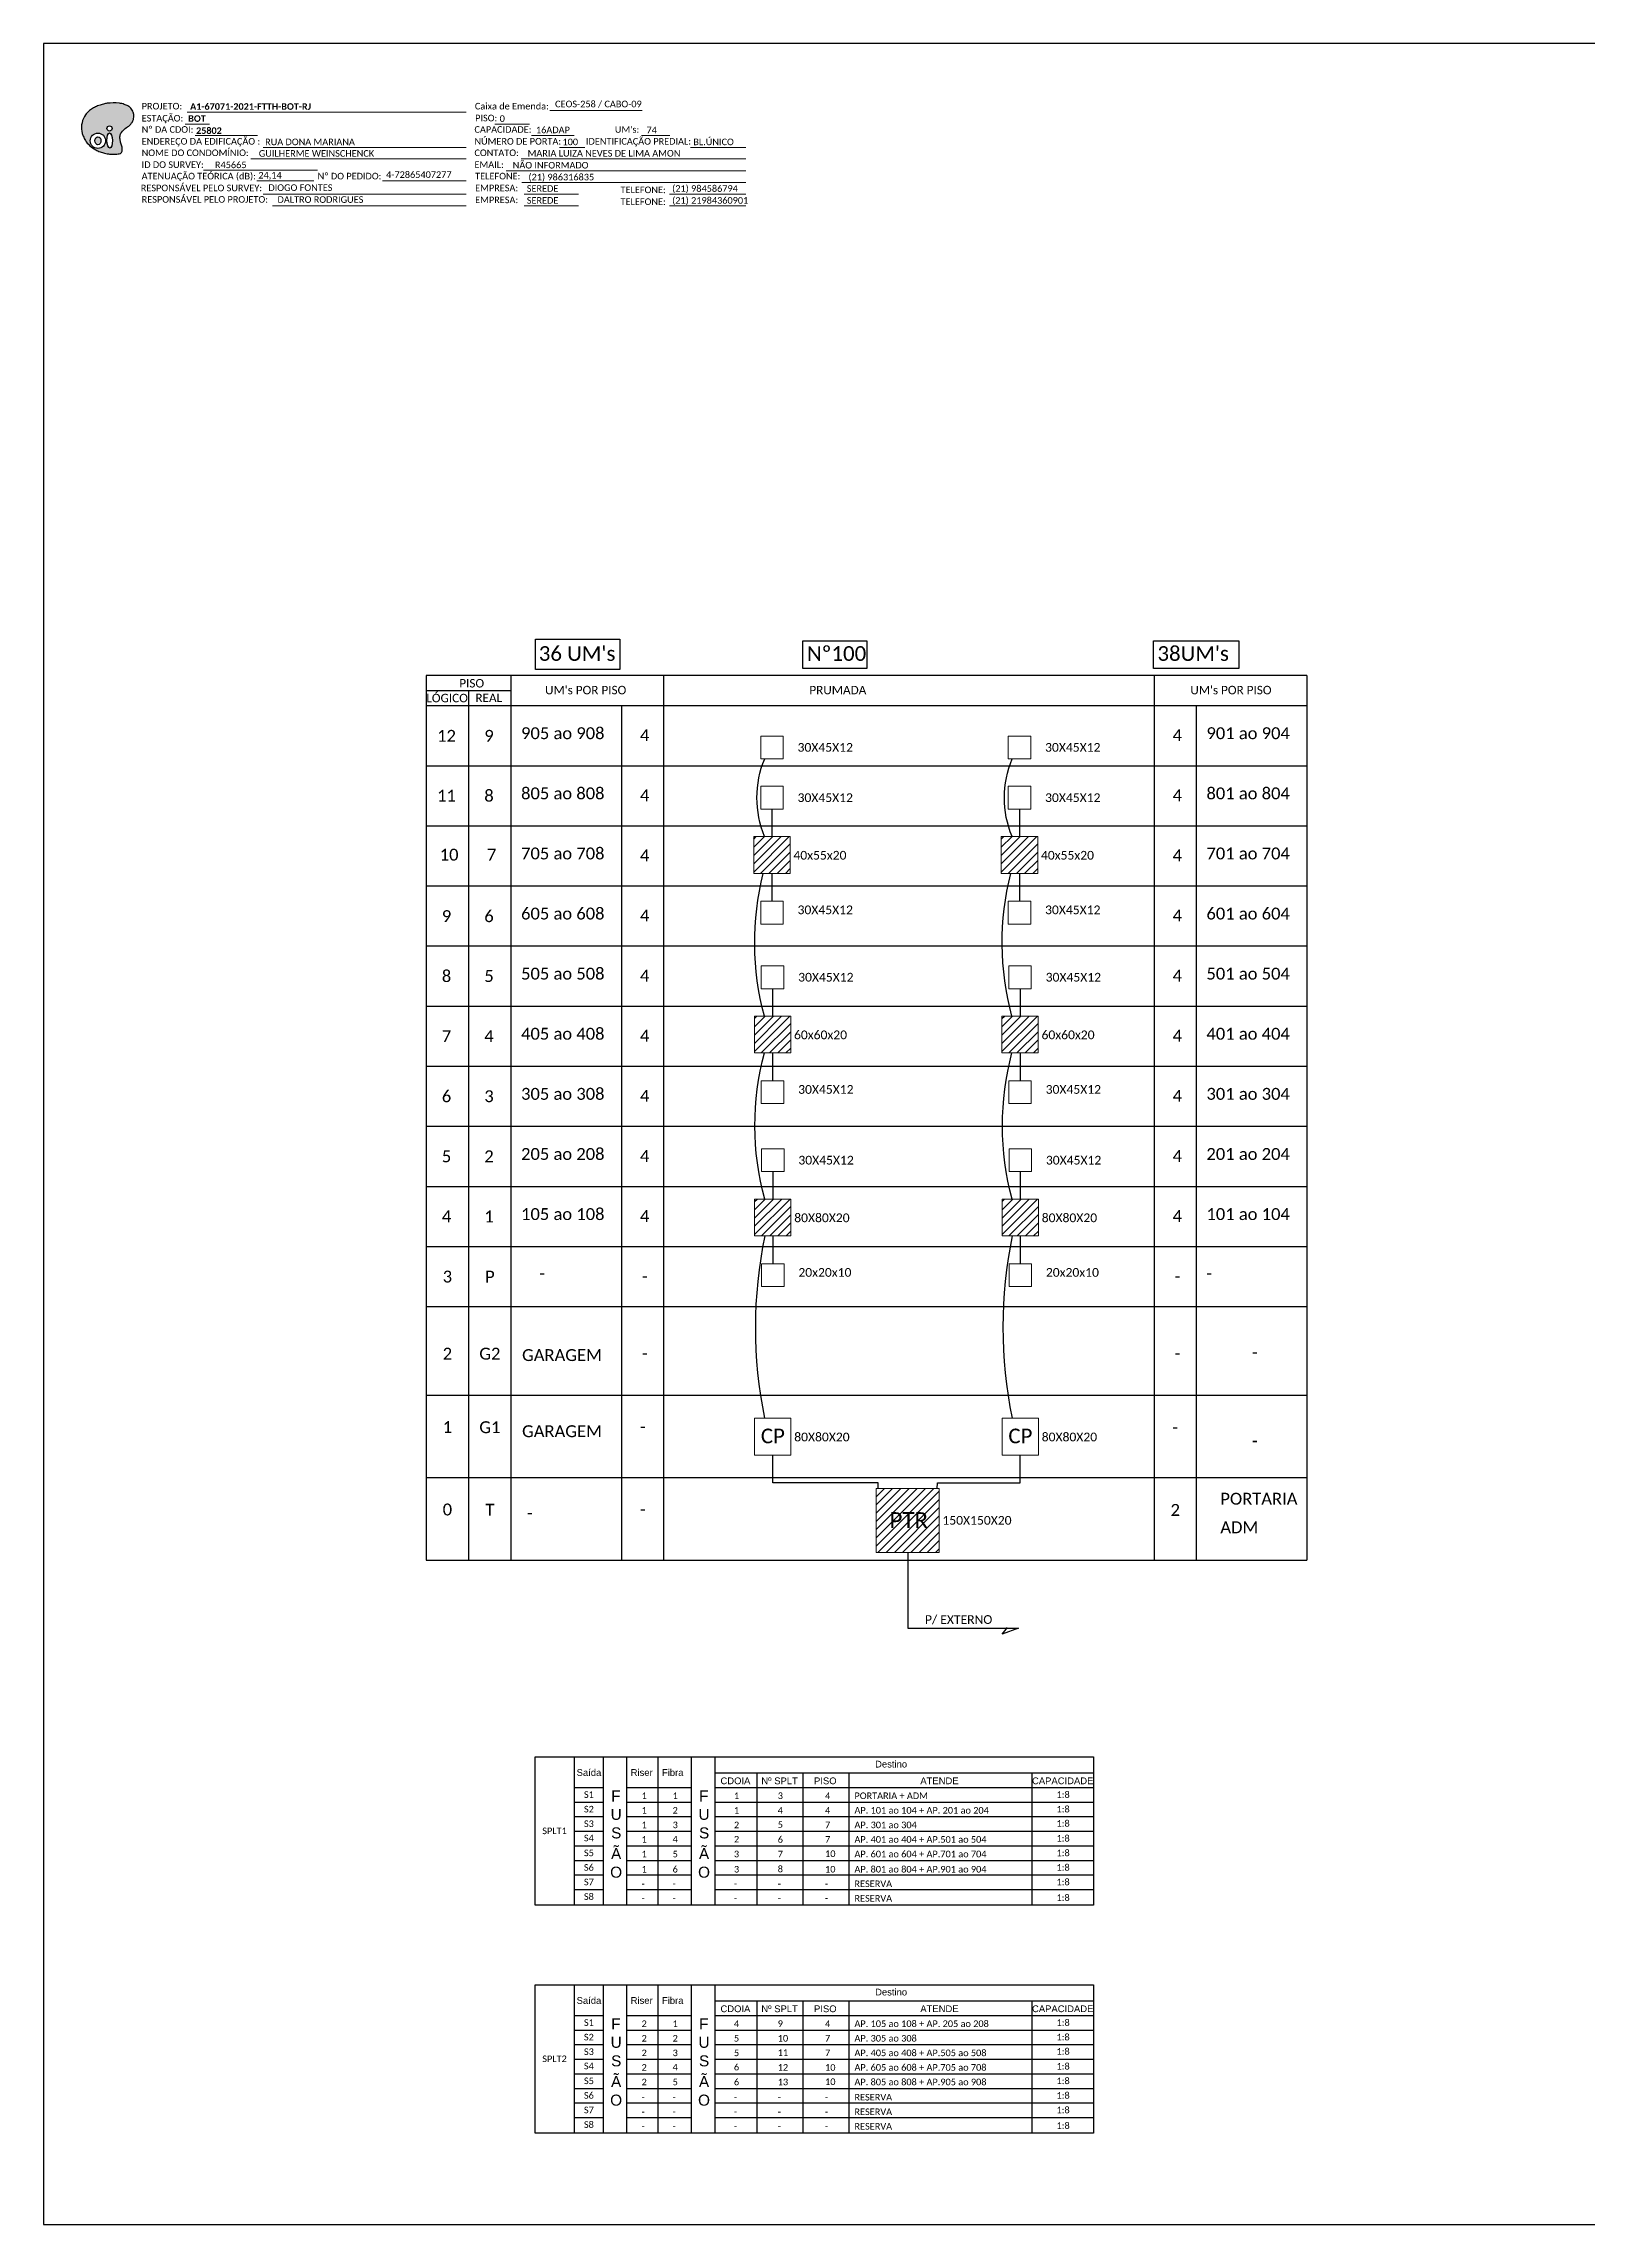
# Model space of a CAD drawing. Header units: metres. Extents: x -1286 to 467, y -500 to 94.
# Drawn here: x -374 to 47, y -500 to 94 of the extents above; entities that cross this region are included whole.
import ezdxf
from ezdxf.enums import TextEntityAlignment as Align

# ---------------------------------------------------------------- set-up
doc = ezdxf.new("R2010")
doc.units = ezdxf.units.M
doc.styles.add('ARIAL', font='arial.ttf')
doc.styles.add('WMF-Calibri0', font='calibri.ttf')
doc.styles.add('WMF-Calibri1', font='calibrib.ttf')

# ---------------------------------------------------------------- blocks, each defined once
blk = doc.blocks.new('OI')
h = blk.add_hatch(color=40)
edge = h.paths.add_edge_path()
edge.add_spline(control_points=[(4.35, -0.67), (3.92, -0.99), (3.26, -1.5), (2.81, -2.59), (2.9, -3.5), (3.06, -4.27), (3.31, -4.85), (3.37, -5.39), (3.4, -5.88), (3.2, -6.4), (2.54, -6.61), (1.65, -6.63), (0.55, -6.67), (-0.56, -6.42), (-1.61, -6.14), (-2.77, -5.61), (-3.92, -4.77), (-4.89, -3.7), (-5.34, -2.65), (-5.6, -1.94), (-5.85, -0.96), (-5.71, 0.47), (-5.1, 2.02), (-4.14, 3.02), (-3.3, 3.61), (-2.37, 4.16), (-1.36, 4.44), (-0.56, 4.7), (0.79, 4.85), (2.24, 4.97), (3.79, 4.57), (4.67, 4.21), (5.44, 3.65), (5.76, 2.99), (6.03, 2.21), (6.01, 1.46), (5.72, 0.64), (5.31, 0.08), (4.88, -0.38), (4.51, -0.55), (4.35, -0.67)], knot_values=[0, 0, 0, 0, 1.60434, 2.417191, 3.427595, 4.282808, 4.776746, 5.304182, 5.888771, 6.258406, 6.858137, 7.79129, 8.986195, 10.124242, 11.187857, 12.242908, 13.953784, 15.414161, 16.515391, 17.349188, 17.675853, 19.552021, 21.515531, 22.568638, 23.63245, 24.621084, 25.782718, 26.745347, 27.142653, 29.870543, 31.004649, 31.921532, 32.709589, 33.801391, 34.042471, 35.192333, 35.971461, 36.628871, 37.254359, 37.836911, 37.836911, 37.836911, 37.836911], degree=3, periodic=0)
h.paths.add_polyline_path([(1.13, -0.87, -1), (-0.04, -0.87, -1)], flags=16)
edge = h.paths.add_edge_path(flags=16)
edge.add_ellipse((0.56, -3.59), major_axis=(-0.02, 1.71), ratio=0.361305, start_angle=0, end_angle=360)
h.paths.add_polyline_path([(-0.36, -3.62, -1), (-3.8, -3.62, -1)], flags=16)
edge = h.paths.add_edge_path(flags=0)
edge.add_ellipse((-2.08, -3.62), major_axis=(0, 0.885), ratio=0.758294, start_angle=0, end_angle=360)
at = {"color": 40}
for centre, radius in [((-2.08, -3.62), 1.72), ((0.54, -0.87), 0.587)]:
    blk.add_circle(centre, radius, dxfattribs=at)
blk.add_ellipse((-2.08, -3.62), major_axis=(0, 0.885), ratio=0.758294, start_param=-3.141592653589792, end_param=3.141592653589792, dxfattribs=at)
blk.add_ellipse((0.56, -3.59), major_axis=(-0.02, 1.71), ratio=0.361305, dxfattribs=at)
at = {"color": 40, "start_tangent": (-0.800898, -0.598801), "end_tangent": (-0.800898, -0.598801)}
blk.add_spline([(4.35, -0.67), (3.2, -1.78), (2.9, -2.54), (2.92, -3.55), (3.12, -4.38), (3.28, -4.85), (3.37, -5.37), (3.35, -5.95), (3.2, -6.29), (2.66, -6.55), (1.73, -6.63), (0.54, -6.62), (-0.58, -6.41), (-1.6, -6.11), (-2.56, -5.67), (-3.95, -4.67), (-4.89, -3.56), (-5.37, -2.56), (-5.64, -1.78), (-5.72, -1.46), (-5.63, 0.42), (-4.84, 2.22), (-4.13, 2.99), (-3.27, 3.62), (-2.4, 4.09), (-1.3, 4.47), (-0.37, 4.72), (0.02, 4.77), (2.75, 4.8), (3.85, 4.53), (4.69, 4.16), (5.31, 3.68), (5.85, 2.73), (5.93, 2.5), (5.94, 1.35), (5.67, 0.62), (5.29, 0.08), (4.84, -0.36), (4.35, -0.67)], degree=3, dxfattribs=at)

msp = doc.modelspace()

# ---------------------------------------------------------------- hatches: boundary and pattern name
h = msp.add_hatch()
h.set_pattern_fill('LINE', color=1, scale=0.5, angle=45)
h.set_pattern_definition([(45, (-5732.9282, 3096.6033), (-1.122532, 1.122532), [])])
h.paths.add_polyline_path([(-180.53, -131.83), (-170.63, -131.83), (-170.63, -121.79), (-180.53, -121.79)])
h = msp.add_hatch()
h.set_pattern_fill('LINE', color=1, scale=0.5, angle=45)
h.set_pattern_definition([(45, (-5665.5144, 3096.6033), (-1.122532, 1.122532), [])])
h.paths.add_polyline_path([(-113.12, -131.83), (-103.21, -131.83), (-103.21, -121.79), (-113.12, -121.79)])
h = msp.add_hatch()
h.set_pattern_fill('LINE', color=1, scale=0.5, angle=45)
h.set_pattern_definition([(45, (-5732.7699, 3047.687), (-1.122532, 1.122532), [])])
h.paths.add_polyline_path([(-180.37, -180.74), (-170.47, -180.74), (-170.47, -170.7), (-180.37, -170.7)])
h = msp.add_hatch()
h.set_pattern_fill('LINE', color=1, scale=0.5, angle=45)
h.set_pattern_definition([(45, (-5665.3561, 3047.687), (-1.122532, 1.122532), [])])
h.paths.add_polyline_path([(-112.96, -180.74), (-103.05, -180.74), (-103.05, -170.7), (-112.96, -170.7)])
h = msp.add_hatch()
h.set_pattern_fill('LINE', color=1, scale=0.5, angle=45)
h.set_pattern_definition([(45, (-5732.7088, 2997.8552), (-1.122532, 1.122532), [])])
h.paths.add_polyline_path([(-180.31, -230.58), (-170.41, -230.58), (-170.41, -220.54), (-180.31, -220.54)])
h = msp.add_hatch()
h.set_pattern_fill('LINE', color=1, scale=0.5, angle=45)
h.set_pattern_definition([(45, (-5665.295, 2997.8552), (-1.122532, 1.122532), [])])
h.paths.add_polyline_path([(-112.9, -230.58), (-102.99, -230.58), (-102.99, -220.54), (-112.9, -220.54)])
h = msp.add_hatch()
h.set_pattern_fill('ANSI31', color=1, scale=12.675488, style=0)
h.set_pattern_definition([(45, (-922.4547, -803.4793), (-1.1203655, 1.1203655), [])])
h.paths.add_polyline_path([(-147.2, -316.79), (-130, -316.79), (-130, -299.35), (-147.2, -299.35)])
h.paths.add_polyline_path([(-144.66, -311.27), (-131.88, -311.27), (-131.88, -304.74), (-144.66, -304.74)], flags=24)

# ---------------------------------------------------------------- linework, layer by layer
for p, q in [((-240.11, -372.44), (-88, -372.44)), ((-240.11, -412.85), (-240.11, -372.44)), ((-229.45, -372.44), (-229.45, -412.85)), ((-221.57, -372.44), (-221.57, -412.85)), ((-215.09, -412.85), (-215.09, -372.44)), ((-206.64, -372.44), (-206.64, -412.85)), ((-197.63, -372.44), (-197.63, -412.85)), ((-191.14, -372.44), (-191.14, -412.85)), ((-88, -372.44), (-88, -412.85)), ((-191.14, -376.85), (-88, -376.85)), ((-179.74, -376.85), (-179.74, -412.85)), ((-167.17, -376.85), (-167.17, -412.85)), ((-154.62, -376.85), (-154.62, -412.85)), ((-104.79, -376.85), (-104.79, -412.85)), ((-229.45, -380.82), (-221.57, -380.82)), ((-229.45, -384.79), (-221.57, -384.79)), ((-215.09, -380.82), (-197.63, -380.82)), ((-215.09, -384.79), (-197.63, -384.79)), ((-191.14, -380.82), (-88, -380.82)), ((-191.14, -384.79), (-88, -384.79)), ((-229.45, -388.75), (-221.57, -388.75)), ((-215.09, -388.75), (-197.63, -388.75)), ((-191.14, -388.75), (-88, -388.75)), ((-229.45, -392.72), (-221.57, -392.72)), ((-229.45, -396.69), (-221.57, -396.69)), ((-215.09, -392.72), (-197.63, -392.72)), ((-215.09, -396.69), (-197.63, -396.69)), ((-191.14, -392.72), (-88, -392.72)), ((-191.14, -396.69), (-88, -396.69)), ((-229.45, -400.66), (-221.57, -400.66)), ((-215.09, -400.66), (-197.63, -400.66)), ((-191.14, -400.66), (-88, -400.66)), ((-229.45, -404.63), (-221.57, -404.63)), ((-229.45, -408.6), (-221.57, -408.6)), ((-215.09, -404.63), (-197.63, -404.63)), ((-215.09, -408.6), (-197.63, -408.6)), ((-191.14, -404.63), (-88, -404.63)), ((-191.14, -408.6), (-88, -408.6)), ((-88, -412.85), (-240.11, -412.85)), ((-240.11, -434.53), (-88, -434.53)), ((-240.11, -474.94), (-240.11, -434.53)), ((-229.45, -434.53), (-229.45, -474.94)), ((-221.57, -434.53), (-221.57, -474.94)), ((-215.09, -474.94), (-215.09, -434.53)), ((-206.64, -434.53), (-206.64, -474.94)), ((-197.63, -434.53), (-197.63, -474.94)), ((-191.14, -434.53), (-191.14, -474.94)), ((-191.14, -438.94), (-88, -438.94)), ((-179.74, -438.94), (-179.74, -474.94)), ((-167.17, -438.94), (-167.17, -474.94)), ((-154.62, -438.94), (-154.62, -474.94)), ((-104.79, -438.94), (-104.79, -474.94)), ((-88, -434.53), (-88, -474.94)), ((-229.45, -442.91), (-221.57, -442.91)), ((-215.09, -442.91), (-197.63, -442.91)), ((-191.14, -442.91), (-88, -442.91)), ((-229.45, -446.88), (-221.57, -446.88)), ((-229.45, -450.85), (-221.57, -450.85)), ((-215.09, -446.88), (-197.63, -446.88)), ((-215.09, -450.85), (-197.63, -450.85)), ((-191.14, -446.88), (-88, -446.88)), ((-191.14, -450.85), (-88, -450.85)), ((-229.45, -454.81), (-221.57, -454.81)), ((-215.09, -454.81), (-197.63, -454.81)), ((-191.14, -454.81), (-88, -454.81)), ((-229.45, -458.78), (-221.57, -458.78)), ((-229.45, -462.75), (-221.57, -462.75)), ((-215.09, -458.78), (-197.63, -458.78)), ((-215.09, -462.75), (-197.63, -462.75)), ((-191.14, -458.78), (-88, -458.78)), ((-191.14, -462.75), (-88, -462.75)), ((-229.45, -466.72), (-221.57, -466.72)), ((-215.09, -466.72), (-197.63, -466.72)), ((-191.14, -466.72), (-88, -466.72)), ((-88, -474.94), (-240.11, -474.94)), ((-229.45, -470.69), (-221.57, -470.69)), ((-215.09, -470.69), (-197.63, -470.69)), ((-191.14, -470.69), (-88, -470.69))]:
    msp.add_line(p, q)
msp.add_lwpolyline([(-373.98, -499.81), (467.02, -499.81), (467.02, 94.19), (-373.98, 94.19)], close=True)
at = {"color": 7, "lineweight": 0}
for points in [[(-335.38, 72.24), (-328.83, 72.24)], [(-334.87, 75.52), (-258.89, 75.52)], [(-251.1, 72.28), (-241.61, 72.28)], [(-236.05, 76.01), (-210.92, 76.01)], [(-332.72, 69.17), (-315.75, 69.17)], [(-314.15, 65.93), (-258.89, 65.93)], [(-241.05, 69.17), (-229.43, 69.17)], [(-233.46, 65.93), (-226.52, 65.93)], [(-211.11, 69.17), (-203.44, 69.17)], [(-197.77, 65.93), (-182.73, 65.93)], [(-330.4, 59.75), (-299.35, 59.75)], [(-317.56, 62.82), (-258.89, 62.82)], [(-247.97, 59.58), (-182.7, 59.58)], [(-243.93, 62.82), (-182.7, 62.82)], [(-315.86, 56.79), (-300.35, 56.79)], [(-281.63, 56.79), (-258.87, 56.79)], [(-243.69, 56.34), (-182.7, 56.34)], [(-314.15, 53.23), (-258.89, 53.23)], [(-311.66, 49.99), (-258.89, 49.99)], [(-243.08, 53.23), (-228.28, 53.23)], [(-243.08, 49.99), (-228.28, 49.99)], [(-203.47, 53.23), (-182.7, 53.23)], [(-203.47, 49.99), (-182.7, 49.99)]]:
    msp.add_lwpolyline(points, dxfattribs=at)
at = {"color": 7}
for points in [[(-240.03, -67.98), (-217, -67.98), (-217, -76.27), (-240.03, -76.27)], [(-167.21, -68.51), (-149.73, -68.51), (-149.73, -75.98), (-167.21, -75.98)], [(-71.67, -68.51), (-48.45, -68.51), (-48.45, -76), (-71.67, -76)]]:
    msp.add_lwpolyline(points, close=True, dxfattribs=at)
at = {"color": 0}
for points in [[(-29.93, -77.88), (-269.78, -77.88)], [(-269.78, -81.99), (-246.63, -81.99)], [(-269.78, -86.1), (-29.93, -86.1)]]:
    msp.add_lwpolyline(points, dxfattribs=at)
for points in [[(-269.78, -77.88), (-269.78, -86.1)], [(-258.2, -81.99), (-258.2, -86.1)], [(-246.63, -86.1), (-246.63, -77.88)], [(-205.04, -86.1), (-205.04, -77.88)], [(-71.52, -77.88), (-71.52, -86.1)], [(-29.93, -77.88), (-29.93, -86.1)], [(-269.78, -86.1), (-269.78, -318.86)], [(-269.78, -86.1), (-29.93, -86.1)], [(-269.78, -86.1), (-29.93, -86.1)], [(-269.78, -86.1), (-29.93, -86.1)], [(-269.78, -86.1), (-29.93, -86.1)], [(-258.2, -86.1), (-258.2, -318.86)], [(-246.63, -318.86), (-246.63, -86.1)], [(-216.61, -86.1), (-216.61, -318.86)], [(-205.04, -318.86), (-205.04, -86.1)], [(-71.52, -86.1), (-71.52, -318.86)], [(-59.95, -318.86), (-59.95, -86.1)], [(-29.93, -86.1), (-29.93, -318.86)], [(-269.78, -102.48), (-29.93, -102.48)], [(-269.78, -118.85), (-29.93, -118.85)], [(-269.78, -118.85), (-29.93, -118.85)], [(-269.78, -135.22), (-29.93, -135.22)], [(-269.78, -151.59), (-29.93, -151.59)], [(-269.78, -167.96), (-29.93, -167.96)], [(-269.78, -184.34), (-29.93, -184.34)], [(-269.78, -200.71), (-29.93, -200.71)], [(-269.78, -217.08), (-29.93, -217.08)], [(-269.78, -233.45), (-29.93, -233.45)], [(-269.78, -249.82), (-29.93, -249.82)], [(-269.78, -273.91), (-29.93, -273.91)], [(-269.78, -296.38), (-29.93, -296.38)], [(-269.78, -318.86), (-29.93, -318.86)]]:
    msp.add_lwpolyline(points)
at = {"lineweight": 0}
for points in [[(-172.51, -94.4), (-178.64, -94.4), (-178.64, -100.62), (-172.51, -100.62)], [(-105.1, -94.4), (-111.23, -94.4), (-111.23, -100.62), (-105.1, -100.62)], [(-172.51, -108.1), (-178.64, -108.1), (-178.64, -114.31), (-172.51, -114.31)], [(-105.1, -108.1), (-111.23, -108.1), (-111.23, -114.31), (-105.1, -114.31)], [(-172.51, -139.39), (-178.64, -139.39), (-178.64, -145.61), (-172.51, -145.61)], [(-105.1, -139.39), (-111.23, -139.39), (-111.23, -145.61), (-105.1, -145.61)], [(-172.35, -157.01), (-178.48, -157.01), (-178.48, -163.23), (-172.35, -163.23)], [(-104.94, -157.01), (-111.07, -157.01), (-111.07, -163.23), (-104.94, -163.23)], [(-172.35, -188.31), (-178.48, -188.31), (-178.48, -194.52), (-172.35, -194.52)], [(-104.94, -188.31), (-111.07, -188.31), (-111.07, -194.52), (-104.94, -194.52)], [(-172.29, -206.84), (-178.42, -206.84), (-178.42, -213.06), (-172.29, -213.06)], [(-104.88, -206.84), (-111.01, -206.84), (-111.01, -213.06), (-104.88, -213.06)], [(-172.29, -238.14), (-178.42, -238.14), (-178.42, -244.35), (-172.29, -244.35)], [(-104.88, -238.14), (-111.01, -238.14), (-111.01, -244.35), (-104.88, -244.35)]]:
    msp.add_lwpolyline(points, close=True, dxfattribs=at)
at = {"color": 3}
for points in [[(-177.58, -121.79, -0.199247), (-177.56, -100.62)], [(-110.17, -121.79, -0.199247), (-110.15, -100.62)], [(-177.64, -170.7, -0.128644), (-177.94, -131.83)], [(-110.22, -170.7, -0.128644), (-110.53, -131.83)], [(-177.57, -220.54, -0.131775), (-177.63, -180.74)], [(-110.15, -220.54, -0.131775), (-110.22, -180.74)], [(-177.51, -280.24, -0.102142), (-177.44, -230.58)], [(-110.09, -280.24, -0.102142), (-110.03, -230.58)]]:
    msp.add_lwpolyline(points, format="xyb", dxfattribs=at)
for points in [[(-175.58, -114.22), (-175.58, -121.79)], [(-108.16, -114.22), (-108.16, -121.79)], [(-175.58, -131.83), (-175.58, -139.39)], [(-108.16, -131.83), (-108.16, -139.39)], [(-175.42, -163.14), (-175.42, -170.7)], [(-108.01, -163.14), (-108.01, -170.7)], [(-175.42, -180.74), (-175.42, -188.31)], [(-108.01, -180.74), (-108.01, -188.31)], [(-175.36, -212.97), (-175.36, -220.54)], [(-107.94, -212.97), (-107.94, -220.54)], [(-175.36, -230.58), (-175.36, -238.14)], [(-107.94, -230.58), (-107.94, -238.14)], [(-146.63, -299.35), (-146.63, -297.86), (-175.36, -297.86), (-175.36, -290.28)], [(-130.52, -297.86), (-107.94, -297.86), (-107.94, -290.28)], [(-130.55, -299.35), (-130.52, -297.86)]]:
    msp.add_lwpolyline(points, dxfattribs=at)
at = {"color": 1, "lineweight": 0}
for points in [[(-170.63, -121.79), (-180.53, -121.79), (-180.53, -131.83), (-170.63, -131.83)], [(-103.21, -121.79), (-113.12, -121.79), (-113.12, -131.83), (-103.21, -131.83)], [(-170.47, -170.7), (-180.37, -170.7), (-180.37, -180.74), (-170.47, -180.74)], [(-103.05, -170.7), (-112.96, -170.7), (-112.96, -180.74), (-103.05, -180.74)], [(-170.41, -220.54), (-180.31, -220.54), (-180.31, -230.58), (-170.41, -230.58)], [(-102.99, -220.54), (-112.9, -220.54), (-112.9, -230.58), (-102.99, -230.58)], [(-170.41, -280.24), (-180.31, -280.24), (-180.31, -290.28), (-170.41, -290.28)], [(-102.99, -280.24), (-112.9, -280.24), (-112.9, -290.28), (-102.99, -290.28)], [(-147.2, -299.35), (-130, -299.35), (-130, -316.79), (-147.2, -316.79)]]:
    msp.add_lwpolyline(points, close=True, dxfattribs=at)
at = {"color": 1}
for points in [[(-138.6, -316.79), (-138.6, -337.44), (-108.46, -337.44)], [(-112.87, -339.03), (-111.47, -337.2)], [(-108.46, -337.44), (-112.87, -339.03)]]:
    msp.add_lwpolyline(points, dxfattribs=at)

# ---------------------------------------------------------------- block references
at = {"color": 7, "xscale": 1.213923925163967, "yscale": 1.213923925163967, "zscale": 1.213923925163967, "rotation": 0.1532896023949059}
msp.add_blockref('OI', (-356.67, 72.14), dxfattribs=at)

# ---------------------------------------------------------------- texts
at = {"color": 7, "lineweight": 0, "style": 'WMF-Calibri0'}
for s, height, p in [('PROJETO:', 1.793, (-347.27, 76.26)), ('Caixa de Emenda:', 1.7927, (-256.51, 76.26)), ('ESTAÇÃO:', 1.793, (-347.27, 72.98)), ('Nº DA CDOI:', 1.7927, (-347.27, 69.91)), ('CAPACIDADE:', 1.7927, (-256.62, 69.91)), ('PISO:', 1.793, (-256.44, 73.03)), ("UM's:", 1.793, (-218.38, 69.91)), ('ENDEREÇO DA EDIFICAÇÃO :', 1.7927, (-347.27, 66.68)), ('NOME DO CONDOMÍNIO:', 1.7927, (-347.27, 63.56)), ('CONTATO:', 1.793, (-256.62, 63.56)), ('NÚMERO DE PORTA:', 1.7927, (-256.62, 66.68)), ('IDENTIFICAÇÃO PREDIAL:', 1.7927, (-226.25, 66.68)), ('ATENUAÇÃO TEÓRICA (dB):', 1.7927, (-347.27, 57.21)), ('ID DO SURVEY:', 1.7927, (-347.27, 60.33)), ('EMAIL:', 1.793, (-256.62, 60.33)), ('RESPONSÁVEL PELO SURVEY:', 1.7927, (-347.51, 53.98)), ('Nº DO PEDIDO:', 1.7927, (-299.34, 57.21)), ('TELEFONE:', 1.793, (-256.44, 57.21)), ('EMPRESA:', 1.793, (-256.44, 53.98)), ('TELEFONE:', 1.793, (-216.83, 53.47)), ('RESPONSÁVEL PELO PROJETO:', 1.7927, (-347.27, 50.87)), ('EMPRESA:', 1.793, (-256.44, 50.74)), ('TELEFONE:', 1.793, (-216.83, 50.24))]:
    msp.add_text(s, height=height, dxfattribs=at).set_placement(p)
at = {"color": 7}
for s, height, style, p in [('A1-67071-2021-FTTH-BOT-RJ', 1.7927, 'WMF-Calibri1', (-334.07, 76.17)), ('CEOS-258 / CABO-09', 1.7927, 'WMF-Calibri0', (-234.66, 76.85)), ('BOT', 1.793, 'WMF-Calibri1', (-334.59, 72.89)), ('0', 1.79, 'WMF-Calibri0', (-249.75, 72.88)), ('16ADAP', 1.793, 'WMF-Calibri0', (-239.87, 69.79)), ('74', 1.793, 'WMF-Calibri0', (-209.75, 69.77)), ('RUA DONA MARIANA', 1.7927, 'WMF-Calibri0', (-313.64, 66.52)), ('100', 1.793, 'WMF-Calibri0', (-232.65, 66.53)), ('BL.ÚNICO', 1.793, 'WMF-Calibri0', (-197.01, 66.53)), ('R45665', 1.793, 'WMF-Calibri0', (-327.31, 60.28)), ('GUILHERME WEINSCHENCK', 1.7927, 'WMF-Calibri0', (-315.36, 63.39)), ('4-72865407277', 1.7927, 'WMF-Calibri0', (-280.69, 57.62)), ('NÃO INFORMADO', 1.7927, 'WMF-Calibri0', (-246.19, 60.18)), ('MARIA LUIZA NEVES DE LIMA AMON', 1.7927, 'WMF-Calibri0', (-242.15, 63.42)), ('24,14', 1.793, 'WMF-Calibri0', (-315.49, 57.45)), ('DIOGO FONTES', 1.7927, 'WMF-Calibri0', (-312.75, 54.07)), ('SEREDE', 1.793, 'WMF-Calibri0', (-242.37, 53.83)), ('(21) 986316835', 1.7927, 'WMF-Calibri0', (-241.91, 56.94)), ('(21) 984586794', 1.7927, 'WMF-Calibri0', (-202.77, 53.83)), ('DALTRO RODRIGUES', 1.7927, 'WMF-Calibri0', (-310.26, 50.83)), ('SEREDE', 1.793, 'WMF-Calibri0', (-242.37, 50.59)), ('(21) 21984360901', 1.7927, 'WMF-Calibri0', (-202.77, 50.59)), ('905 ao 908', 3.24, 'WMF-Calibri0', (-243.92, -95.26)), ('901 ao 904', 3.24, 'WMF-Calibri0', (-57.24, -95.26)), ('30X45X12', 2.373, 'WMF-Calibri0', (-168.61, -98.68)), ('30X45X12', 2.373, 'WMF-Calibri0', (-101.19, -98.68)), ('805 ao 808', 3.24, 'WMF-Calibri0', (-243.92, -111.64)), ('30X45X12', 2.373, 'WMF-Calibri0', (-168.61, -112.38)), ('30X45X12', 2.373, 'WMF-Calibri0', (-101.19, -112.38)), ('801 ao 804', 3.24, 'WMF-Calibri0', (-57.24, -111.64)), ('705 ao 708', 3.24, 'WMF-Calibri0', (-243.92, -128.01)), ('701 ao 704', 3.24, 'WMF-Calibri0', (-57.24, -128.01)), ('40x55x20', 2.373, 'WMF-Calibri0', (-169.74, -128.07)), ('40x55x20', 2.373, 'WMF-Calibri0', (-102.32, -128.07)), ('605 ao 608', 3.24, 'WMF-Calibri0', (-243.92, -144.38)), ('30X45X12', 2.373, 'WMF-Calibri0', (-168.61, -142.94)), ('30X45X12', 2.373, 'WMF-Calibri0', (-101.19, -142.94)), ('601 ao 604', 3.24, 'WMF-Calibri0', (-57.24, -144.38)), ('505 ao 508', 3.24, 'WMF-Calibri0', (-243.92, -160.75)), ('30X45X12', 2.373, 'WMF-Calibri0', (-168.45, -161.29)), ('30X45X12', 2.373, 'WMF-Calibri0', (-101.03, -161.29)), ('501 ao 504', 3.24, 'WMF-Calibri0', (-57.24, -160.75)), ('405 ao 408', 3.24, 'WMF-Calibri0', (-243.92, -177.12)), ('60x60x20', 2.373, 'WMF-Calibri0', (-169.58, -176.99)), ('60x60x20', 2.373, 'WMF-Calibri0', (-102.16, -176.99)), ('401 ao 404', 3.24, 'WMF-Calibri0', (-57.24, -177.12)), ('305 ao 308', 3.24, 'WMF-Calibri0', (-243.92, -193.49)), ('30X45X12', 2.373, 'WMF-Calibri0', (-168.45, -191.85)), ('30X45X12', 2.373, 'WMF-Calibri0', (-101.03, -191.85)), ('301 ao 304', 3.24, 'WMF-Calibri0', (-57.24, -193.49)), ('205 ao 208', 3.24, 'WMF-Calibri0', (-243.92, -209.87)), ('201 ao 204', 3.24, 'WMF-Calibri0', (-57.24, -209.87)), ('30X45X12', 2.373, 'WMF-Calibri0', (-168.39, -211.12)), ('30X45X12', 2.373, 'WMF-Calibri0', (-100.97, -211.12)), ('105 ao 108', 3.24, 'WMF-Calibri0', (-243.92, -226.24)), ('80X80X20', 2.373, 'WMF-Calibri0', (-169.52, -226.82)), ('80X80X20', 2.373, 'WMF-Calibri0', (-102.1, -226.82)), ('101 ao 104', 3.24, 'WMF-Calibri0', (-57.24, -226.24)), ('-', 3.24, 'WMF-Calibri0', (-238.97, -242.4)), ('20x20x10', 2.373, 'WMF-Calibri0', (-168.39, -241.69)), ('20x20x10', 2.373, 'WMF-Calibri0', (-100.97, -241.69)), ('-', 3.24, 'WMF-Calibri0', (-57.24, -242.4)), ('GARAGEM', 3.24, 'WMF-Calibri0', (-243.65, -264.65)), ('-', 3.24, 'WMF-Calibri0', (-44.82, -263.91)), ('GARAGEM', 3.24, 'WMF-Calibri0', (-243.65, -285.38)), ('CP', 4, 'WMF-Calibri0', (-178.61, -287.05)), ('80X80X20', 2.373, 'WMF-Calibri0', (-169.52, -286.52)), ('CP', 4, 'WMF-Calibri0', (-111.19, -287.05)), ('80X80X20', 2.373, 'WMF-Calibri0', (-102.1, -286.52)), ('-', 3.24, 'WMF-Calibri0', (-44.82, -287.99)), ('PORTARIA', 3.24, 'WMF-Calibri0', (-53.45, -303.77)), ('-', 3.24, 'WMF-Calibri0', (-242.3, -307.62)), ('PTR', 4.351, 'WMF-Calibri0', (-143.57, -310.16)), ('150X150X20', 2.373, 'WMF-Calibri0', (-129.16, -309.22)), ('ADM', 3.24, 'WMF-Calibri0', (-53.45, -311.55)), ('1', 1.79, 'WMF-Calibri0', (-211.09, -383.95)), ('1', 1.79, 'WMF-Calibri0', (-202.64, -383.95)), ('1', 1.79, 'WMF-Calibri0', (-185.94, -383.95)), ('3', 1.79, 'WMF-Calibri0', (-174.01, -383.95)), ('4', 1.79, 'WMF-Calibri0', (-161.12, -383.95)), ('PORTARIA + ADM', 1.7927, 'WMF-Calibri0', (-153.11, -383.95)), ('1', 1.79, 'WMF-Calibri0', (-211.09, -387.92)), ('1', 1.79, 'WMF-Calibri0', (-211.09, -391.89)), ('2', 1.79, 'WMF-Calibri0', (-202.64, -387.92)), ('3', 1.79, 'WMF-Calibri0', (-202.64, -391.89)), ('2', 1.79, 'WMF-Calibri0', (-185.94, -391.89)), ('1', 1.79, 'WMF-Calibri0', (-185.94, -387.92)), ('4', 1.79, 'WMF-Calibri0', (-174.01, -387.92)), ('5', 1.79, 'WMF-Calibri0', (-174.01, -391.81)), ('4', 1.79, 'WMF-Calibri0', (-161.12, -387.92)), ('7', 1.79, 'WMF-Calibri0', (-161.12, -391.89)), ('AP. 101 ao 104 + AP. 201 ao 204', 1.7927, 'WMF-Calibri0', (-153.11, -387.92)), ('AP. 301 ao 304', 1.7927, 'WMF-Calibri0', (-153.11, -391.89)), ('1', 1.79, 'WMF-Calibri0', (-211.09, -395.85)), ('4', 1.79, 'WMF-Calibri0', (-202.64, -395.78)), ('2', 1.79, 'WMF-Calibri0', (-185.94, -395.78)), ('6', 1.79, 'WMF-Calibri0', (-174.01, -395.85)), ('7', 1.79, 'WMF-Calibri0', (-161.12, -395.85)), ('10', 1.793, 'WMF-Calibri0', (-161.12, -399.74)), ('AP. 401 ao 404 + AP.501 ao 504', 1.7927, 'WMF-Calibri0', (-153.11, -395.85)), ('AP. 601 ao 604 + AP.701 ao 704', 1.7927, 'WMF-Calibri0', (-153.11, -399.82)), ('1', 1.79, 'WMF-Calibri0', (-211.09, -399.82)), ('1', 1.79, 'WMF-Calibri0', (-211.09, -403.96)), ('5', 1.79, 'WMF-Calibri0', (-202.64, -399.82)), ('6', 1.79, 'WMF-Calibri0', (-202.64, -403.96)), ('3', 1.79, 'WMF-Calibri0', (-185.94, -399.82)), ('3', 1.79, 'WMF-Calibri0', (-185.94, -403.96)), ('8', 1.79, 'WMF-Calibri0', (-174.01, -403.89)), ('7', 1.79, 'WMF-Calibri0', (-174.01, -399.82)), ('10', 1.793, 'WMF-Calibri0', (-161.12, -403.96)), ('AP. 801 ao 804 + AP.901 ao 904', 1.7927, 'WMF-Calibri0', (-153.11, -403.96)), ('-', 1.79, 'WMF-Calibri0', (-211.09, -407.93)), ('-', 1.79, 'WMF-Calibri0', (-202.64, -407.85)), ('-', 1.79, 'WMF-Calibri0', (-185.94, -407.85)), ('-', 1.79, 'WMF-Calibri0', (-174.01, -407.93)), ('-', 1.79, 'WMF-Calibri0', (-161.12, -407.93)), ('RESERVA', 1.793, 'WMF-Calibri0', (-153.11, -407.93)), ('-', 1.79, 'WMF-Calibri0', (-211.09, -411.9)), ('-', 1.79, 'WMF-Calibri0', (-202.64, -411.9)), ('-', 1.79, 'WMF-Calibri0', (-185.94, -411.9)), ('-', 1.79, 'WMF-Calibri0', (-174.01, -411.9)), ('-', 1.79, 'WMF-Calibri0', (-161.12, -411.82)), ('RESERVA', 1.793, 'WMF-Calibri0', (-153.11, -411.9)), ('2', 1.79, 'WMF-Calibri0', (-211.09, -446.04)), ('1', 1.79, 'WMF-Calibri0', (-202.64, -446.04)), ('4', 1.79, 'WMF-Calibri0', (-185.94, -446.04)), ('9', 1.79, 'WMF-Calibri0', (-174.01, -446.04)), ('4', 1.79, 'WMF-Calibri0', (-161.12, -446.04)), ('AP. 105 ao 108 + AP. 205 ao 208', 1.7927, 'WMF-Calibri0', (-153.11, -446.04)), ('2', 1.79, 'WMF-Calibri0', (-211.09, -450.01)), ('2', 1.79, 'WMF-Calibri0', (-202.64, -450.01)), ('5', 1.79, 'WMF-Calibri0', (-185.94, -450.01)), ('10', 1.793, 'WMF-Calibri0', (-174.01, -450.01)), ('7', 1.79, 'WMF-Calibri0', (-161.12, -450.01)), ('AP. 305 ao 308', 1.7927, 'WMF-Calibri0', (-153.11, -450.01)), ('2', 1.79, 'WMF-Calibri0', (-211.09, -453.98)), ('2', 1.79, 'WMF-Calibri0', (-211.09, -457.95)), ('4', 1.79, 'WMF-Calibri0', (-202.64, -457.87)), ('3', 1.79, 'WMF-Calibri0', (-202.64, -453.98)), ('5', 1.79, 'WMF-Calibri0', (-185.94, -453.98)), ('6', 1.79, 'WMF-Calibri0', (-185.94, -457.87)), ('11', 1.793, 'WMF-Calibri0', (-174.01, -453.9)), ('12', 1.793, 'WMF-Calibri0', (-174.01, -457.95)), ('7', 1.79, 'WMF-Calibri0', (-161.12, -453.98)), ('10', 1.793, 'WMF-Calibri0', (-161.12, -457.95)), ('AP. 405 ao 408 + AP.505 ao 508', 1.7927, 'WMF-Calibri0', (-153.11, -453.98)), ('AP. 605 ao 608 + AP.705 ao 708', 1.7927, 'WMF-Calibri0', (-153.11, -457.95)), ('2', 1.79, 'WMF-Calibri0', (-211.09, -461.91)), ('5', 1.79, 'WMF-Calibri0', (-202.64, -461.91)), ('6', 1.79, 'WMF-Calibri0', (-185.94, -461.91)), ('13', 1.793, 'WMF-Calibri0', (-174.01, -461.91)), ('10', 1.793, 'WMF-Calibri0', (-161.12, -461.84)), ('AP. 805 ao 808 + AP.905 ao 908', 1.7927, 'WMF-Calibri0', (-153.11, -461.91)), ('-', 1.79, 'WMF-Calibri0', (-211.09, -466.06)), ('-', 1.79, 'WMF-Calibri0', (-211.09, -470.03)), ('-', 1.79, 'WMF-Calibri0', (-202.64, -466.06)), ('-', 1.79, 'WMF-Calibri0', (-202.64, -469.95)), ('-', 1.79, 'WMF-Calibri0', (-185.94, -466.06)), ('-', 1.79, 'WMF-Calibri0', (-185.94, -469.95)), ('-', 1.79, 'WMF-Calibri0', (-174.01, -465.98)), ('-', 1.79, 'WMF-Calibri0', (-174.01, -470.03)), ('-', 1.79, 'WMF-Calibri0', (-161.12, -466.06)), ('-', 1.79, 'WMF-Calibri0', (-161.12, -470.03)), ('RESERVA', 1.793, 'WMF-Calibri0', (-153.11, -466.06)), ('RESERVA', 1.793, 'WMF-Calibri0', (-153.11, -470.03)), ('-', 1.79, 'WMF-Calibri0', (-211.09, -473.99)), ('-', 1.79, 'WMF-Calibri0', (-202.64, -473.99)), ('-', 1.79, 'WMF-Calibri0', (-185.94, -473.99)), ('-', 1.79, 'WMF-Calibri0', (-174.01, -473.99)), ('-', 1.79, 'WMF-Calibri0', (-161.12, -473.92)), ('RESERVA', 1.793, 'WMF-Calibri0', (-153.11, -473.99))]:
    msp.add_text(s, height=height, dxfattribs=dict(at, style=style)).set_placement(p)
at = {"color": 7, "style": 'WMF-Calibri1'}
msp.add_text('25802', height=1.793, dxfattribs=at).set_placement((-328.94, 69.6), align=Align.CENTER)
at = {"color": 0, "style": 'WMF-Calibri0'}
for s, height, p in [("36 UM's", 4, (-239.1, -73.93)), ('Nº100', 4, (-166.05, -73.93)), ("38UM's", 4, (-70.59, -73.93)), ('  LÓGICO', 2.3, (-271.36, -85.21)), ('     PISO', 2.3, (-264.81, -81.18)), ('    REAL', 2.3, (-259.6, -85.16)), ("UM's POR PISO", 2.3, (-237.39, -83.04)), ('PRUMADA', 2.3, (-165.4, -83.04)), ("UM's POR PISO", 2.3, (-61.63, -83.04))]:
    msp.add_text(s, height=height, dxfattribs=at).set_placement(p)
at = {"color": 7, "style": 'WMF-Calibri0'}
for s, height, p in [('10', 3.24, (-263.53, -126.72)), ('7', 3.24, (-251.95, -126.72)), ('P/ EXTERNO', 2.373, (-124.74, -335.06))]:
    msp.add_text(s, height=height, dxfattribs=at).set_placement(p, align=Align.MIDDLE_CENTER)
at = {"style": 'ARIAL'}
for s, p in [('Destino', (-143.13, -374.44)), ('Saída', (-225.43, -376.73)), ('Riser', (-211.07, -376.73)), ('Fibra', (-202.62, -376.73)), ('CDOIA', (-185.54, -378.99)), ('Nº SPLT', (-173.51, -378.99)), ('PISO', (-161.05, -378.99)), ('ATENDE', (-129.96, -378.99)), ('CAPACIDADE', (-96.39, -378.99)), ('Saída', (-225.43, -438.82)), ('Riser', (-211.07, -438.82)), ('Fibra', (-202.62, -438.82)), ('Destino', (-143.13, -436.53)), ('CDOIA', (-185.54, -441.08)), ('Nº SPLT', (-173.51, -441.08)), ('PISO', (-161.05, -441.08)), ('ATENDE', (-129.96, -441.08)), ('CAPACIDADE', (-96.39, -441.08))]:
    msp.add_text(s, height=1.84, dxfattribs=at).set_placement(p, align=Align.MIDDLE_CENTER)
at = {"linetype": 'Continuous', "style": 'ARIAL'}
for s, p in [('F', (-219.38, -384.62)), ('F', (-195.44, -384.62)), ('U', (-219.53, -389.62)), ('S', (-219.4, -394.67)), ('U', (-195.59, -389.62)), ('S', (-195.46, -394.67)), ('Ã', (-219.42, -400.32)), ('Ã', (-195.48, -400.32)), ('O', (-219.66, -405.37)), ('O', (-195.72, -405.37)), ('F', (-219.38, -446.71)), ('F', (-195.44, -446.71)), ('U', (-219.53, -451.71)), ('U', (-195.59, -451.71)), ('S', (-219.4, -456.76)), ('S', (-195.46, -456.76)), ('Ã', (-219.42, -462.41)), ('Ã', (-195.48, -462.41)), ('O', (-219.66, -467.46)), ('O', (-195.72, -467.46))]:
    msp.add_text(s, height=3, dxfattribs=at).set_placement(p)
at = {"color": 7, "style": 'WMF-Calibri0'}
for tag, flags, p in [('12', 4, (-264.23, -94.36)), ('9', 4, (-252.66, -94.36)), ('4', 4, (-210.24, -94.18)), ('4', 4, (-65.15, -94.18)), ('11', 4, (-264.23, -110.66)), ('8', 4, (-252.66, -110.66)), ('4', 4, (-210.24, -110.55)), ('4', 4, (-65.15, -110.55)), ('4', 4, (-210.24, -126.92)), ('4', 4, (-65.15, -126.92)), ('9', 4, (-264.23, -143.47)), ('6', 4, (-252.66, -143.47)), ('4', 4, (-210.24, -143.29)), ('4', 4, (-65.15, -143.29)), ('8', 4, (-264.23, -159.78)), ('5', 4, (-252.66, -159.78)), ('4', 4, (-210.24, -159.66)), ('4', 4, (-65.15, -159.66)), ('7', 4, (-264.23, -176.15)), ('4', 4, (-252.66, -176.15)), ('4', 4, (-210.24, -176.04)), ('4', 4, (-65.15, -176.04)), ('6', 4, (-264.23, -192.52)), ('3', 4, (-252.66, -192.52)), ('4', 4, (-210.24, -192.41)), ('4', 4, (-65.15, -192.41)), ('5', 4, (-264.23, -208.89)), ('2', 4, (-252.66, -208.89)), ('4', 4, (-210.24, -208.78)), ('4', 4, (-65.15, -208.78)), ('4', 4, (-264.23, -225.26)), ('1', 4, (-252.66, -225.26)), ('4', 4, (-210.24, -225.15)), ('4', 4, (-65.15, -225.15)), ('3', 4, (-263.99, -241.64)), ('P', 4, (-252.42, -241.64)), ('-', 4, (-210.24, -241.52)), ('-', 4, (-65.15, -241.52)), ('2', 4, (-263.99, -262.64)), ('G2', 4, (-252.42, -262.64)), ('-', 4, (-210.24, -262.52)), ('-', 4, (-65.15, -262.52)), ('1', 4, (-263.99, -282.61)), ('G1', 12, (-252.42, -282.67)), ('-', 4, (-210.75, -282.53)), ('-', 4, (-65.73, -282.72)), ('0', 4, (-263.99, -305.08)), ('T', 12, (-252.42, -305.15)), ('-', 4, (-210.75, -305)), ('2', 4, (-65.73, -305.2))]:
    msp.add_attdef(tag, text='XX', height=3.24, dxfattribs=dict(at, flags=flags)).set_placement(p, align=Align.MIDDLE_CENTER)
at = {"color": 7, "lineweight": 0, "style": 'WMF-Calibri0', "flags": 8}
for tag, p, s in [('S1', (-226.8, -383.63), 'S1'), ('S2', (-226.8, -387.6), 'S2'), ('1:8', (-98.07, -383.63), '1:8'), ('1:8', (-98.07, -387.6), '1:8'), ('SPLT1', (-238.15, -393.51), 'XX'), ('S3', (-226.8, -391.57), 'S3'), ('1:8', (-98.07, -391.49), '1:8'), ('S4', (-226.8, -395.46), 'S4'), ('S5', (-226.8, -399.51), 'S5'), ('1:8', (-98.07, -395.54), '1:8'), ('1:8', (-98.07, -399.51), '1:8'), ('S6', (-226.8, -403.48), 'S6'), ('1:8', (-98.07, -403.48), '1:8'), ('S7', (-226.8, -407.44), 'S7'), ('S8', (-226.8, -411.41), 'S8'), ('1:8', (-98.07, -407.44), '1:8'), ('1:8', (-98.07, -411.7), '1:8'), ('S1', (-226.8, -445.73), 'S1'), ('1:8', (-98.07, -445.73), '1:8'), ('S2', (-226.8, -449.69), 'S2'), ('1:8', (-98.07, -449.69), '1:8'), ('SPLT2', (-238.15, -455.6), 'XX'), ('S3', (-226.8, -453.66), 'S3'), ('S4', (-226.8, -457.55), 'S4'), ('1:8', (-98.07, -453.59), '1:8'), ('1:8', (-98.07, -457.63), '1:8'), ('S5', (-226.8, -461.6), 'S5'), ('1:8', (-98.07, -461.6), '1:8'), ('S6', (-226.8, -465.57), 'S6'), ('S7', (-226.8, -469.54), 'S7'), ('1:8', (-98.07, -465.57), '1:8'), ('1:8', (-98.07, -469.54), '1:8'), ('S8', (-226.8, -473.51), 'S8'), ('1:8', (-98.07, -473.79), '1:8')]:
    msp.add_attdef(tag, p, s, height=1.793, dxfattribs=at)

doc.saveas('drawing.dxf')
